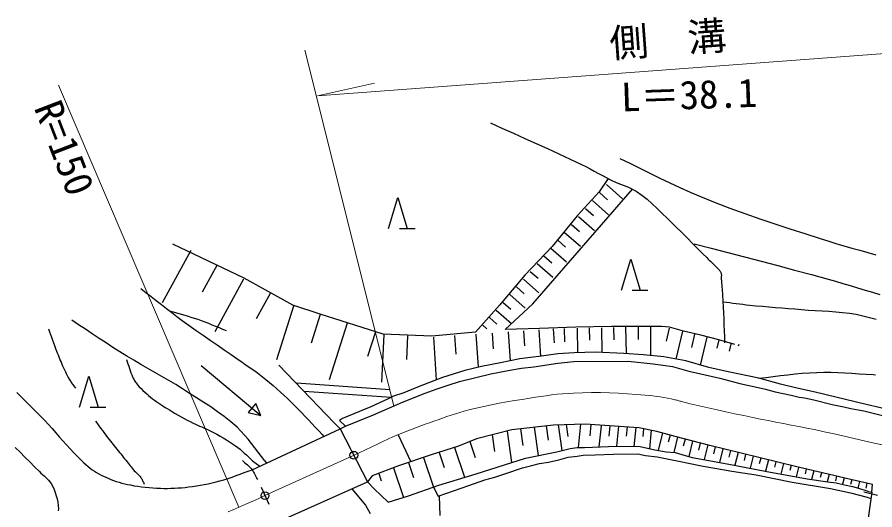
# Model space of a CAD drawing. Units: millimetres, scale not verified. Extents: x 40000 to 680000, y 20000 to 380000.
# Drawn here: x 489240 to 544220, y 286763 to 318363 of the extents above; entities that cross this region are included whole.
import ezdxf
from ezdxf.enums import TextEntityAlignment as Align

# ---------------------------------------------------------------- set-up
doc = ezdxf.new("R2010")
doc.units = ezdxf.units.MM
doc.header["$LTSCALE"] = 1000
doc.header["$PDMODE"] = 32
doc.header["$PDSIZE"] = 500
doc.linetypes.add('CHAIN', pattern=[18.5, 12, -1.5, 3.5, -1.5])
for name, color, linetype, lineweight in [('M-BGD', 7, 'Continuous', 25), ('M-BMK', 2, 'CHAIN', 13), ('M-STR-HTXT', 7, 'Continuous', 13), ('M-STR-STR1', 1, 'Continuous', 25)]:
    doc.layers.add(name, color=color, linetype=linetype, lineweight=lineweight)
doc.layers.add('M-OTRS', color=6, linetype='Continuous')
doc.styles.add('ＭＳ ゴシック', font='')
doc.styles.get('ＭＳ ゴシック').set_extended_font_data('MS Gothic')

msp = doc.modelspace()

# ---------------------------------------------------------------- linework, layer by layer
at = {"layer": 'M-BGD'}
for p, q in [((527135, 308012), (526557, 307166)), ((527016, 307619), (528050, 306712)), ((513044, 304802), (513644, 306802)), ((513644, 306802), (514244, 304802)), ((522296, 299967), (528685, 307333)), ((526557, 307166), (525143, 305617)), ((526565, 307106), (527080, 306654)), ((526115, 306593), (527141, 305691)), ((525667, 306083), (526179, 305634)), ((525143, 305617), (523535, 303652)), ((525219, 305573), (526239, 304678)), ((513744, 304802), (514744, 304802)), ((524775, 305067), (525283, 304621)), ((523889, 304058), (524393, 303614)), ((524330, 304560), (525343, 303671)), ((503783, 301627), (499217, 303811)), ((523535, 303652), (521788, 301806)), ((523447, 303555), (524453, 302672)), ((500371, 303407), (498538, 300042)), ((523008, 303055), (523510, 302615)), ((502064, 302485), (501110, 300732)), ((522570, 302556), (523569, 301679)), ((527970, 300846), (528570, 302846)), ((528570, 302846), (529170, 300846)), ((522131, 302056), (522629, 301619)), ((503758, 301563), (501913, 298175)), ((506919, 299880), (503783, 301627)), ((521788, 301806), (520160, 299900)), ((521693, 301557), (522685, 300686)), ((521257, 301061), (521751, 300627)), ((528670, 300846), (529670, 300846)), ((505451, 300640), (504563, 299009)), ((520821, 300565), (521807, 299700)), ((506947, 299826), (505864, 296387)), ((508666, 299305), (506919, 299880)), ((520160, 299900), (518631, 298153)), ((520389, 300072), (520880, 299641)), ((520529, 298320), (522296, 299967)), ((508667, 299284), (508092, 297461)), ((512696, 298034), (508666, 299305)), ((519527, 299090), (519993, 298681)), ((519956, 299580), (520935, 298720)), ((510386, 298742), (509242, 295111)), ((519097, 298601), (519346, 298383)), ((512202, 298170), (511705, 296593)), ((512744, 297999), (512591, 294949)), ((515813, 297895), (512696, 298034)), ((518631, 298153), (515813, 297895)), ((518643, 298029), (518790, 295910)), ((519680, 298101), (519750, 297093)), ((522713, 298399), (520529, 298320)), ((520717, 298173), (520845, 296329)), ((521696, 298241), (521762, 297288)), ((522676, 298309), (522794, 296603)), ((525055, 298469), (522713, 298399)), ((523600, 298373), (523662, 297478)), ((524311, 298403), (524327, 297534)), ((527348, 298518), (525055, 298469)), ((525132, 298417), (525160, 296835)), ((525911, 298431), (525925, 297655)), ((526689, 298445), (526717, 296852)), ((528757, 298518), (527348, 298518)), ((527468, 298458), (527482, 297673)), ((528246, 298472), (528276, 296789)), ((529760, 298518), (528757, 298518)), ((529047, 298476), (529047, 297682)), ((530544, 298518), (529760, 298518)), ((529841, 298476), (529841, 296664)), ((531050, 298469), (530544, 298518)), ((531045, 298411), (530852, 297587)), ((531953, 298230), (531050, 298469)), ((531888, 298213), (531471, 296434)), ((533065, 297962), (531953, 298230)), ((532667, 298031), (532466, 297171)), ((514269, 297923), (514193, 296399)), ((515920, 297841), (516110, 295094)), ((517282, 297935), (517364, 296744)), ((533446, 297848), (533025, 296051)), ((534216, 297675), (533065, 297962)), ((534225, 297666), (534101, 297139)), ((535249, 297367), (534216, 297675)), ((535004, 297483), (534875, 296935)), ((535491, 297369), (535463, 297252)), ((521467, 296457), (520217, 296199)), ((522157, 296532), (521467, 296457)), ((522847, 296611), (522157, 296532)), ((523894, 296775), (522847, 296611)), ((524954, 296829), (523894, 296775)), ((526316, 296867), (524954, 296829)), ((528127, 296800), (526316, 296867)), ((529395, 296710), (528127, 296800)), ((530696, 296576), (529395, 296710)), ((532100, 296318), (530696, 296576)), ((501036, 296027), (504863, 292809)), ((506015, 296046), (509569, 292354)), ((519011, 295966), (517939, 295693)), ((520217, 296199), (519011, 295966)), ((520817, 295720), (521576, 295854)), ((521576, 295854), (522351, 295943)), ((522351, 295943), (523889, 296177)), ((523889, 296177), (524921, 296271)), ((524921, 296271), (528405, 296291)), ((528405, 296291), (530013, 296137)), ((530013, 296137), (531259, 295958)), ((531259, 295958), (532296, 295666)), ((533579, 295891), (532100, 296318)), ((534825, 295608), (533579, 295891)), ((493227, 293344), (493827, 295344)), ((493827, 295344), (494427, 293344)), ((516504, 295251), (515681, 294924)), ((517939, 295693), (516504, 295251)), ((517586, 294988), (519611, 295494)), ((519611, 295494), (520817, 295720)), ((532296, 295666), (533353, 295427)), ((533353, 295427), (534291, 295204)), ((536785, 295211), (534825, 295608)), ((507142, 294905), (513128, 294491)), ((515681, 294924), (514897, 294631)), ((516093, 294507), (516862, 294765)), ((516862, 294765), (517586, 294988)), ((534291, 295204), (535566, 294876)), ((535566, 294876), (536549, 294658)), ((538179, 294819), (536785, 295211)), ((539132, 294591), (538179, 294819)), ((507629, 294370), (513214, 293984)), ((514033, 294278), (513303, 294030)), ((513944, 293673), (515388, 294239)), ((514897, 294631), (514033, 294278)), ((515388, 294239), (516093, 294507)), ((536549, 294658), (537209, 294494)), ((537209, 294494), (537839, 294326)), ((537839, 294326), (538847, 294117)), ((540403, 294313), (539132, 294591)), ((543658, 293519), (540403, 294313)), ((513249, 294000), (511919, 293370)), ((512073, 292859), (513944, 293673)), ((513303, 294030), (513249, 294000)), ((538847, 294117), (539358, 293998)), ((539358, 293998), (539700, 293943)), ((539700, 293943), (540301, 293814)), ((540301, 293814), (541492, 293512)), ((493927, 293344), (494927, 293344)), ((504530, 293578), (504047, 293004)), ((504863, 292809), (504530, 293578)), ((511919, 293370), (510098, 292626)), ((541492, 293512), (542241, 293363)), ((542241, 293363), (542688, 293273)), ((542688, 293273), (543140, 293179)), ((543140, 293179), (543522, 293105)), ((543522, 293105), (544708, 292812)), ((545698, 293033), (543658, 293519)), ((504047, 293004), (504863, 292809)), ((510098, 292626), (509904, 292497)), ((509904, 292497), (510286, 292125)), ((510286, 292125), (512073, 292859)), ((509569, 292354), (509948, 291965)), ((509948, 291965), (510286, 292125)), ((509948, 291965), (511696, 288567)), ((523620, 292200), (520940, 291892)), ((521512, 291956), (521663, 290901)), ((522384, 292058), (522642, 290242)), ((523154, 292146), (523284, 291239)), ((525655, 292269), (523620, 292200)), ((523930, 292210), (524165, 290570)), ((524433, 292228), (524540, 291476)), ((525358, 292259), (525206, 290770)), ((525358, 292259), (525358, 292259)), ((529089, 292031), (525655, 292269)), ((526016, 292244), (525942, 291515)), ((526667, 292159), (526529, 290809)), ((527229, 292160), (527160, 291499)), ((527783, 292122), (527655, 290857)), ((528341, 292083), (528280, 291484)), ((528895, 292045), (528774, 290828)), ((530241, 291793), (529089, 292031)), ((529396, 291968), (529340, 291462)), ((508795, 291600), (508895, 291475)), ((513656, 291580), (514479, 289853)), ((520940, 291892), (518687, 291316)), ((519687, 291571), (519838, 290506)), ((520646, 291816), (520937, 289793)), ((529885, 291866), (529764, 290686)), ((531412, 291475), (530241, 291793)), ((530609, 291693), (530326, 290572)), ((531091, 291562), (530974, 291099)), ((531574, 291432), (531325, 290442)), ((533635, 290890), (531412, 291475)), ((517536, 290850), (515769, 290284)), ((518687, 291316), (517536, 290850)), ((518251, 291139), (518595, 290119)), ((525607, 290770), (527664, 290857)), ((527664, 290857), (529180, 290817)), ((532058, 291305), (531943, 290850)), ((532541, 291178), (532290, 290182)), ((533025, 291050), (532912, 290601)), ((533508, 290923), (533273, 289989)), ((536791, 290115), (533635, 290890)), ((516282, 290448), (516610, 289473)), ((517276, 290766), (517922, 288849)), ((521835, 290075), (523826, 290487)), ((523826, 290487), (524694, 290700)), ((524694, 290700), (525146, 290770)), ((525146, 290770), (525607, 290770)), ((525523, 290271), (526297, 290296)), ((526297, 290296), (527473, 290341)), ((527473, 290341), (529037, 290356)), ((529037, 290356), (529518, 290257)), ((529180, 290817), (530118, 290606)), ((530118, 290606), (530845, 290487)), ((530845, 290487), (531426, 290432)), ((531426, 290432), (531838, 290303)), ((531838, 290303), (532220, 290199)), ((533994, 290802), (533881, 290356)), ((534479, 290683), (534259, 289809)), ((534965, 290564), (534859, 290144)), ((535450, 290444), (535244, 289625)), ((535936, 290325), (535837, 289931)), ((504332, 289916), (504788, 289558)), ((505122, 289912), (505231, 289764)), ((515769, 290284), (513675, 289589)), ((514320, 289803), (514646, 288833)), ((515290, 290125), (515932, 288219)), ((518674, 289083), (521835, 290075)), ((522228, 289616), (522719, 289745)), ((522719, 289745), (523300, 289820)), ((523300, 289820), (523960, 289974)), ((523960, 289974), (524560, 290137)), ((524560, 290137), (525146, 290212)), ((525146, 290212), (525523, 290271)), ((529518, 290257), (530257, 290157)), ((530257, 290157), (531012, 290018)), ((531012, 290018), (531652, 289889)), ((531652, 289889), (532267, 289750)), ((532220, 290199), (532518, 290127)), ((532267, 289750), (533205, 289557)), ((532518, 290127), (534761, 289718)), ((536422, 290206), (536227, 289435)), ((539213, 289515), (536791, 290115)), ((536907, 290087), (536814, 289719)), ((537392, 289966), (537211, 289246)), ((537878, 289846), (537792, 289506)), ((513675, 289589), (512007, 288944)), ((513354, 289466), (513996, 287561)), ((520570, 289100), (521637, 289467)), ((521637, 289467), (522228, 289616)), ((533205, 289557), (534456, 289358)), ((534456, 289358), (535042, 289254)), ((534761, 289718), (537183, 289251)), ((535042, 289254), (535761, 289145)), ((537183, 289251), (539873, 288745)), ((538363, 289726), (538195, 289061)), ((538848, 289605), (538770, 289294)), ((539334, 289487), (539180, 288876)), ((541948, 288880), (539213, 289515)), ((539822, 289374), (539744, 289069)), ((540310, 289260), (540168, 288703)), ((540310, 289261), (540310, 289260)), ((512007, 288944), (511696, 288567)), ((512420, 289104), (512579, 288632)), ((516270, 288336), (518674, 289083)), ((518203, 288326), (519210, 288683)), ((519210, 288683), (519855, 288862)), ((519855, 288862), (520570, 289100)), ((535761, 289145), (536620, 289011)), ((536620, 289011), (538917, 288539)), ((539873, 288745), (541203, 288557)), ((540796, 289148), (540718, 288842)), ((541283, 289034), (541163, 288561)), ((541770, 288921), (541693, 288615)), ((544077, 288379), (541928, 288885)), ((542256, 288808), (542155, 288403)), ((542742, 288693), (542667, 288388)), ((510689, 288109), (511566, 287063)), ((511696, 288567), (512133, 288101)), ((512133, 288101), (513017, 287251)), ((514327, 287666), (516270, 288336)), ((515932, 288219), (516233, 287641)), ((516233, 287641), (518203, 288326)), ((538917, 288539), (541379, 288137)), ((541203, 288557), (541749, 288497)), ((541379, 288137), (542654, 287845)), ((541749, 288497), (542265, 288378)), ((542265, 288378), (542781, 288259)), ((542781, 288259), (543168, 288150)), ((543234, 288577), (543126, 288163)), ((543168, 288150), (543714, 287981)), ((543716, 288464), (543641, 288161)), ((544027, 287887), (544077, 288379)), ((513017, 287251), (514327, 287666)), ((516292, 287646), (516332, 286396)), ((544027, 287887), (542563, 277837)), ((542654, 287845), (543726, 287567)), ((544398, 287687), (543515, 287901)), ((543714, 287981), (543823, 287941)), ((543726, 287567), (543965, 287487)), ((543823, 287941), (544027, 287887)), ((511566, 287063), (511873, 286537))]:
    msp.add_line(p, q, dxfattribs=at)
for points in [[(519585, 311574), (520315, 311243), (521047, 310916), (521780, 310590), (522512, 310263), (523243, 309934), (523972, 309601), (524699, 309261), (525421, 308914), (525694, 308777), (525964, 308635), (526233, 308491), (526502, 308345), (526770, 308200), (527040, 308056), (527311, 307917), (527585, 307782), (527751, 307708), (527919, 307641), (528090, 307577), (528261, 307514), (528430, 307448), (528597, 307377), (528759, 307298), (528915, 307206), (529277, 306956), (529622, 306683), (529954, 306393), (530276, 306091), (530592, 305780), (530905, 305465), (531218, 305152), (531535, 304844), (531778, 304611), (532018, 304374), (532256, 304136), (532493, 303896), (532729, 303656), (532965, 303416), (533202, 303176), (533441, 302938), (533522, 302860), (533603, 302782), (533685, 302704), (533767, 302627), (533849, 302549), (533929, 302470), (534009, 302390), (534086, 302308), (534123, 302270), (534161, 302233), (534199, 302195), (534237, 302157), (534272, 302118), (534304, 302076), (534332, 302033), (534354, 301986), (534369, 301936), (534377, 301885), (534380, 301833), (534380, 301781), (534377, 301727), (534374, 301674), (534373, 301621), (534374, 301569), (534383, 301440), (534392, 301311), (534403, 301182), (534414, 301053), (534425, 300924), (534435, 300795), (534445, 300666), (534453, 300536), (534475, 300155), (534495, 299772), (534512, 299390), (534529, 299008), (534544, 298626), (534560, 298244), (534576, 297861), (534592, 297479)], [(527869, 309307), (528513, 308997), (529155, 308681), (529796, 308363), (530437, 308045), (531080, 307733), (531727, 307428), (532378, 307133), (533036, 306853), (533979, 306476), (534929, 306115), (535884, 305768), (536844, 305434), (537807, 305108), (538773, 304790), (539740, 304477), (540708, 304167), (541215, 304007), (541723, 303853), (542233, 303702), (542744, 303555), (543255, 303410), (543766, 303266), (544278, 303122)], [(532648, 303831), (533720, 303548), (534792, 303268), (535864, 302988), (536936, 302708), (538008, 302426), (539079, 302141), (540149, 301852), (541217, 301557), (541693, 301423), (542169, 301285), (542644, 301145), (543118, 301004), (543592, 300862), (544067, 300722), (544542, 300582)], [(497162, 300969), (497494, 300710), (497824, 300450), (498155, 300189), (498485, 299928), (498817, 299669), (499149, 299411), (499484, 299156), (499822, 298905), (500265, 298584), (500712, 298268), (501161, 297956), (501613, 297646), (502065, 297338), (502516, 297028), (502967, 296718), (503415, 296404), (503638, 296248), (503862, 296093), (504086, 295938), (504309, 295783), (504531, 295626), (504751, 295466), (504968, 295302), (505182, 295133), (505420, 294936), (505654, 294734), (505885, 294529), (506114, 294321), (506340, 294109), (506564, 293896), (506786, 293681), (507008, 293466), (507237, 293238), (507463, 293008), (507687, 292775), (507909, 292540), (508130, 292305), (508351, 292069), (508572, 291834), (508795, 291600)], [(544298, 298969), (543877, 299087), (543454, 299193), (543027, 299282), (542592, 299353), (542154, 299407), (541715, 299448), (541275, 299480), (540833, 299506), (540392, 299531), (539951, 299559), (539511, 299593), (539094, 299628), (538677, 299662), (538260, 299695), (537843, 299728), (537426, 299762), (537009, 299797), (536592, 299836), (536176, 299877), (535965, 299900), (535755, 299924), (535545, 299950), (535335, 299977), (535125, 300004), (534915, 300031), (534705, 300058), (534495, 300084)], [(502661, 298250), (502433, 298340), (502205, 298432), (501978, 298525), (501751, 298617), (501523, 298708), (501295, 298797), (501065, 298883), (500834, 298964), (500611, 299039), (500386, 299109), (500160, 299177), (499934, 299242), (499707, 299306), (499481, 299370), (499254, 299434), (499028, 299500)], [(505122, 289912), (504902, 290184), (504688, 290460), (504475, 290738), (504262, 291016), (504044, 291289), (503819, 291556), (503584, 291812), (503335, 292056), (502934, 292408), (502516, 292740), (502085, 293056), (501645, 293360), (501197, 293654), (500745, 293943), (500293, 294230), (499842, 294518), (499403, 294793), (498959, 295060), (498510, 295321), (498060, 295578), (497609, 295834), (497159, 296091), (496712, 296353), (496268, 296622), (495822, 296902), (495378, 297186), (494936, 297474), (494495, 297763), (494056, 298054), (493616, 298345), (493176, 298636), (492735, 298925)], [(491245, 298363), (491310, 298186), (491374, 298008), (491439, 297831), (491504, 297653), (491569, 297476), (491634, 297299), (491701, 297122), (491769, 296946), (491815, 296826), (491862, 296706), (491909, 296586), (491956, 296467), (492004, 296348), (492054, 296229), (492105, 296111), (492157, 295994), (492214, 295870), (492272, 295747), (492330, 295623), (492390, 295501), (492452, 295379), (492516, 295259), (492583, 295140), (492652, 295023), (492690, 294964), (492730, 294906), (492771, 294849), (492813, 294792), (492855, 294736), (492898, 294680), (492941, 294624), (492982, 294567)], [(496254, 296402), (496301, 296262), (496345, 296120), (496389, 295979), (496433, 295837), (496478, 295696), (496528, 295557), (496582, 295420), (496643, 295285), (496676, 295218), (496711, 295152), (496748, 295087), (496787, 295023), (496828, 294960), (496871, 294899), (496916, 294839), (496963, 294780), (497070, 294657), (497183, 294537), (497299, 294422), (497420, 294309), (497543, 294200), (497668, 294094), (497796, 293990), (497924, 293887), (498053, 293789), (498184, 293694), (498317, 293602), (498452, 293512), (498588, 293424), (498726, 293338), (498864, 293253), (499002, 293169), (499188, 293056), (499376, 292946), (499565, 292837), (499755, 292731), (499946, 292626), (500139, 292524), (500332, 292423), (500526, 292324), (500662, 292259), (500799, 292197), (500937, 292137), (501076, 292079), (501214, 292020), (501352, 291959), (501489, 291896), (501623, 291829), (501832, 291720), (502040, 291608), (502247, 291495), (502452, 291378), (502655, 291258), (502855, 291133), (503052, 291003), (503245, 290868), (503388, 290759), (503528, 290645), (503664, 290526), (503799, 290405), (503931, 290282), (504064, 290159), (504197, 290037), (504332, 289916)], [(536785, 295211), (537249, 295261), (537712, 295316), (538175, 295373), (538639, 295429), (539102, 295481), (539567, 295525), (540031, 295560), (540497, 295581), (540949, 295588), (541400, 295584), (541852, 295570), (542303, 295549), (542755, 295523), (543206, 295494), (543658, 295464), (544109, 295436), (544260, 295426)], [(489226, 294280), (489448, 294055), (489672, 293831), (489897, 293608), (490122, 293386), (490347, 293163), (490571, 292939), (490793, 292713), (491012, 292484), (491249, 292230), (491481, 291973), (491711, 291712), (491940, 291451), (492170, 291191), (492401, 290932), (492636, 290677), (492876, 290426), (493002, 290297), (493128, 290167), (493254, 290037), (493382, 289909), (493512, 289784), (493645, 289663), (493782, 289546), (493925, 289436), (494059, 289340), (494196, 289248), (494336, 289161), (494479, 289077), (494624, 288998), (494771, 288923), (494920, 288852), (495070, 288785), (495243, 288715), (495418, 288650), (495594, 288591), (495773, 288536), (495953, 288485), (496133, 288439), (496315, 288397), (496498, 288358), (496735, 288313), (496974, 288273), (497214, 288239), (497454, 288211), (497695, 288187), (497937, 288168), (498178, 288154), (498420, 288145), (498646, 288140), (498872, 288140), (499098, 288145), (499324, 288154), (499550, 288168), (499776, 288185), (500001, 288207), (500226, 288232), (500480, 288265), (500733, 288302), (500986, 288344), (501237, 288390), (501489, 288441), (501739, 288496), (501988, 288556), (502235, 288620), (502498, 288695), (502757, 288778), (503016, 288866), (503272, 288959), (503528, 289053), (503784, 289149), (504041, 289243), (504298, 289334)], [(494254, 292460), (494344, 292339), (494433, 292217), (494522, 292095), (494612, 291973), (494701, 291852), (494791, 291730), (494881, 291609), (494973, 291489), (495054, 291384), (495136, 291279), (495218, 291174), (495300, 291070), (495383, 290966), (495467, 290862), (495550, 290758), (495633, 290654), (495715, 290552), (495797, 290450), (495880, 290348), (495962, 290246), (496045, 290144), (496127, 290042), (496210, 289940), (496293, 289839), (496358, 289758), (496422, 289677), (496487, 289596), (496551, 289515), (496616, 289434), (496682, 289354), (496749, 289275), (496817, 289198), (496860, 289153), (496905, 289111), (496951, 289069), (496997, 289027), (497043, 288986), (497087, 288942), (497129, 288897), (497167, 288848), (497200, 288799), (497229, 288747), (497257, 288694), (497282, 288640), (497306, 288585), (497330, 288530), (497355, 288475), (497380, 288421)], [(489121, 290772), (489429, 290460), (489737, 290148), (490046, 289836), (490354, 289524), (490663, 289213), (490759, 289120), (490861, 289031), (490963, 288943), (491065, 288854), (491164, 288763), (491257, 288668), (491341, 288566), (491415, 288455), (491517, 288268), (491606, 288074), (491684, 287874), (491750, 287669), (491803, 287460), (491842, 287249), (491869, 287037), (491881, 286824), (491878, 286695)]]:
    msp.add_lwpolyline(points, dxfattribs=at)
at = {"layer": 'M-BMK'}
msp.add_line((505123, 287674), (510846, 290276), dxfattribs=at)
for points in [[(544810, 290904), (544172, 291048), (543534, 291194), (542896, 291340), (542258, 291486), (541620, 291629), (540981, 291770), (540342, 291907), (539850, 292008), (539357, 292106), (538864, 292201), (538371, 292295), (537877, 292389), (537384, 292484), (536892, 292582), (536400, 292683), (535825, 292805), (535251, 292927), (534677, 293051), (534104, 293177), (533531, 293306), (532959, 293438), (532388, 293573), (531817, 293713), (531764, 293726), (531710, 293741), (531657, 293757), (531604, 293773), (531551, 293788), (531498, 293803), (531444, 293817), (531390, 293829), (531157, 293877), (530923, 293922), (530688, 293964), (530453, 294003), (530217, 294038), (529980, 294069), (529744, 294097), (529507, 294120), (528933, 294169), (528358, 294210), (527783, 294243), (527208, 294266), (526632, 294280), (526056, 294283), (525480, 294275), (524905, 294256), (524553, 294236), (524203, 294207), (523852, 294172), (523503, 294130), (523154, 294083), (522805, 294033), (522457, 293980), (522109, 293926), (521615, 293848), (521122, 293768), (520629, 293684), (520138, 293595), (519647, 293500), (519158, 293398), (518671, 293288), (518186, 293169), (517903, 293093), (517622, 293011), (517342, 292924), (517063, 292833), (516784, 292740), (516507, 292644), (516230, 292547), (515953, 292450), (515674, 292352), (515396, 292253), (515117, 292152), (514840, 292050), (514563, 291945), (514288, 291838), (514013, 291728), (513740, 291615), (513374, 291458), (513010, 291295), (512648, 291129), (512287, 290959), (511927, 290787), (511568, 290616), (511207, 290445), (510846, 290276)], [(505123, 287674), (504732, 287501), (504341, 287329), (503949, 287156), (503558, 286983), (503167, 286811), (502775, 286639)]]:
    msp.add_lwpolyline(points, dxfattribs=at)
at = {"layer": 'M-OTRS'}
for p in [(510823, 290265), (505123, 287674)]:
    msp.add_point(p, dxfattribs=at)
at = {"layer": 'M-STR-HTXT'}
for p, q in [((508493, 313322), (557111, 316956)), ((507681, 316254), (513393, 293433)), ((491896, 313997), (503454, 286940)), ((508493, 313322), (512146, 314134))]:
    msp.add_line(p, q, dxfattribs=at)
at = {"layer": 'M-STR-STR1'}
for p, q in [((504298, 289334), (509948, 291965)), ((504880, 288217), (505366, 287130)), ((505871, 285955), (511696, 288567))]:
    msp.add_line(p, q, dxfattribs=at)
msp.add_lwpolyline([(503686, 289926), (503764, 289853), (503844, 289782), (503924, 289711), (504004, 289640), (504082, 289568), (504158, 289494), (504230, 289416), (504298, 289334), (504350, 289261), (504398, 289184), (504442, 289106), (504484, 289026), (504524, 288945), (504564, 288863), (504605, 288782), (504647, 288703)], dxfattribs=at)

# ---------------------------------------------------------------- texts
at = {"layer": 'M-STR-HTXT', "style": 'ＭＳ ゴシック'}
for s, rotation, p in [('側\u3000溝', 4.179, (527319, 315211)), ('L＝38.1', 1.995, (528000, 311762))]:
    msp.add_text(s, height=1833, rotation=rotation, dxfattribs=at).set_placement(p, align=Align.BOTTOM_LEFT)
msp.add_text('R=150', height=1833, rotation=291.023, dxfattribs=at).set_placement((492009, 313218), align=Align.TOP_LEFT)

doc.saveas('drawing.dxf')
